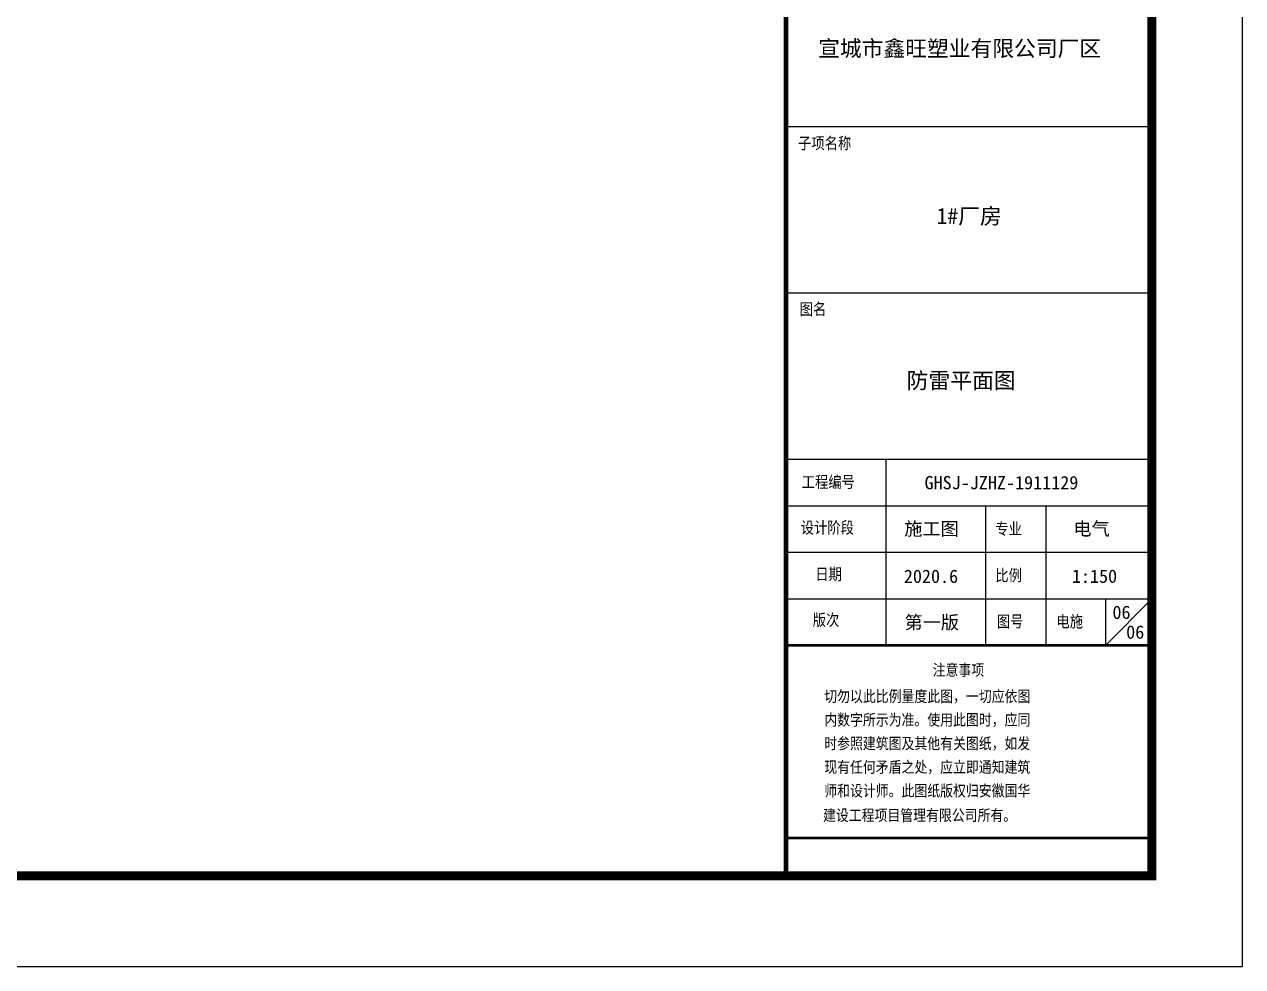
# Model space of a CAD drawing. Extents: x 33088 to 140010, y 13737 to 369010.
# Drawn here: x 102243 to 122393, y 13737 to 29314 of the extents above; entities that cross this region are included whole.
import ezdxf

# ---------------------------------------------------------------- set-up
doc = ezdxf.new("R2010")
doc.units = 0
doc.header["$LTSCALE"] = 1000
doc.header["$MEASUREMENT"] = 0
for name, color, linetype in [('1', 7, 'CONTINUOUS'), ('PP-PM-TK', 7, 'CONTINUOUS'), ('PUB_TEXT', 7, 'CONTINUOUS'), ('PUB_TITLE', 4, 'CONTINUOUS')]:
    doc.layers.add(name, color=color, linetype=linetype)
doc.styles.add('-黑体', font='simhei.ttf', dxfattribs={"width": 0.8})
doc.styles.add('TQ', font='txt.shx', dxfattribs={"width": 0.8, "bigfont": 'hztxt.shx'})

msp = doc.modelspace()

# ---------------------------------------------------------------- linework, layer by layer
at = {"layer": '1'}
for p, q in [((114843, 27627), (120893, 27627)), ((114843, 24877), (120893, 24877))]:
    msp.add_line(p, q, dxfattribs=at)
at = {"layer": '1', "color": 4}
for p, q in [((114843, 22127), (120893, 22127)), ((116493, 22127), (116493, 19047)), ((114843, 21357), (120893, 21357)), ((118143, 21357), (118143, 19047)), ((119138, 21357), (119138, 19047)), ((114843, 20587), (120893, 20587)), ((114843, 19817), (120893, 19817)), ((120893, 19817), (120123, 19047)), ((120123, 19817), (120123, 19047))]:
    msp.add_line(p, q, dxfattribs=at)
at = {"layer": '1', "color": 4, "const_width": 44}
msp.add_lwpolyline([(114843, 19047), (120893, 19047)], dxfattribs=at)
at = {"layer": 'PP-PM-TK', "color": 4}
for points, const_width in [([(114843, 75237), (114843, 15237)], 77), ([(114843, 15865), (120893, 15865)], 44)]:
    msp.add_lwpolyline(points, dxfattribs=dict(at, const_width=const_width))
at = {"layer": 'PUB_TITLE'}
msp.add_lwpolyline([(33293, 13737), (122393, 13737), (122393, 76737), (33293, 76737)], close=True, dxfattribs=at)
at = {"layer": 'PUB_TITLE', "const_width": 150}
msp.add_lwpolyline([(37043, 15237), (120893, 15237), (120893, 75237), (37043, 75237)], close=True, dxfattribs=at)

# ---------------------------------------------------------------- texts
at = {"layer": 'PUB_TEXT', "color": 2, "style": 'TQ'}
for s, height, p in [('子项名称', 220, (115040, 27232)), ('图名', 220, (115067, 24490)), ('工程编号', 220, (115101, 21631)), ('设计阶段', 220, (115086, 20877)), ('专业', 220, (118303, 20858)), ('日期', 220, (115326, 20107)), ('比例', 220, (118303, 20088)), ('版次', 220, (115283, 19351)), ('图号', 220, (118327, 19326)), ('电施', 220, (119313, 19325)), ('注意事项', 213, (117267, 18527)), ('切勿以此比例量度此图，一切应依图', 212.96, (115474, 18092)), ('内数字所示为准。使用此图时，应同', 212.96, (115474, 17703)), ('时参照建筑图及其他有关图纸，如发', 212.96, (115474, 17312)), ('现有任何矛盾之处，应立即通知建筑', 212.96, (115474, 16922)), ('师和设计师。此图纸版权归安徽国华', 212.96, (115474, 16531)), ('建设工程项目管理有限公司所有。', 212.96, (115454, 16125))]:
    msp.add_text(s, height=height, dxfattribs=at).set_placement(p)
at = {"layer": 'PUB_TITLE', "color": 255, "style": '-黑体'}
for s, height, p in [('宣城市鑫旺塑业有限公司厂区', 264, (115372, 28785)), ('1#厂房', 264, (117329, 26014)), ('GHSJ-JZHZ-1911129', 220, (117132, 21628)), ('施工图', 220, (116798, 20866)), ('电气', 220, (119595, 20866)), ('2020.6', 220, (116790, 20080)), ('1:150', 220, (119569, 20081)), ('第一版', 220, (116802, 19318)), ('06', 220, (120240, 19484)), ('06', 220, (120467, 19158))]:
    msp.add_text(s, height=height, dxfattribs=at).set_placement(p)
at = {"layer": 'PUB_TITLE', "color": 6, "style": '-黑体'}
msp.add_text('防雷平面图', height=264, dxfattribs=at).set_placement((116837, 23295))

doc.saveas('drawing.dxf')
